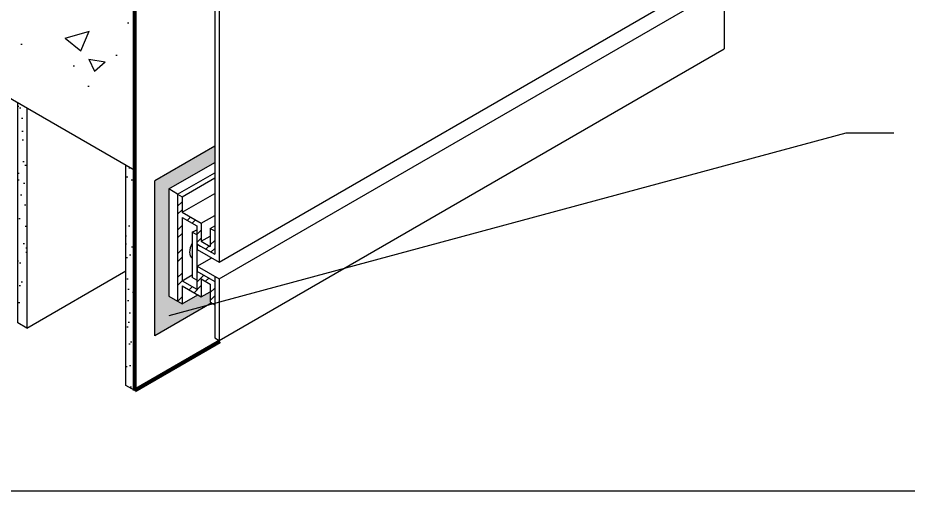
# Model space of a CAD drawing. Extents: x -64 to 51, y 0 to 66.
# Drawn here: x 11.05 to 30.92, y 35.85 to 46.4 of the extents above; entities that cross this region are included whole.
import ezdxf

# ---------------------------------------------------------------- set-up
doc = ezdxf.new("R2010")
doc.units = 0
doc.header["$LTSCALE"] = 1.5
doc.header["$MEASUREMENT"] = 0
doc.linetypes.add('DASHED', pattern=[0.75, 0.5, -0.25])
for name, color, linetype in [('CLADDING', 252, 'CONTINUOUS'), ('STRUCTURE', 252, 'CONTINUOUS'), ('TEXT', 7, 'CONTINUOUS'), ('TITLE', 7, 'CONTINUOUS'), ('TYVEK', 160, 'DASHED')]:
    doc.layers.add(name, color=color, linetype=linetype)
doc.styles.add('DETAILS', font='sanss___.ttf', dxfattribs={"height": 1})
doc.dimstyles.new('TYVEKDETAILS', dxfattribs={"dimscale": 6, "dimtxt": 1.5, "dimasz": 0.1, "dimexe": 0.75, "dimexo": 0.75, "dimgap": 0.75, "dimtad": 0, "dimtih": 1, "dimtoh": 1, "dimdec": 4, "dimzin": 0, "dimtxsty": 'DETAILS', "dimcen": 0.0625, "dimazin": 3, "dimtfac": 1, "dimtdec": 4, "dimtofl": 0, "dimtmove": 0, "dimatfit": 3, "dimtolj": 1, "dimtzin": 0})

msp = doc.modelspace()

# ---------------------------------------------------------------- hatches: boundary and pattern name
at = {"layer": 'CLADDING'}
h = msp.add_hatch(dxfattribs=at)
h.set_pattern_fill('ANSI32', color=256, style=0)
h.set_pattern_definition([(45, (44.78823, -2.93453), (-0.265165, 0.265165), []), (45, (44.965, -2.93453), (-0.265165, 0.265165), [])])
h.paths.add_polyline_path([(14.717, 42.068), (14.717, 42.414), (14.617, 42.472), (14.617, 40.079), (14.717, 40.021), (14.717, 40.425), (15.044, 40.236), (15.144, 40.178), (15.144, 40.582), (15.344, 40.466), (15.344, 40.063), (15.444, 40.005), (15.444, 40.524), (15.344, 40.582), (15.044, 40.755), (15.044, 40.553), (15.044, 40.352), (14.717, 40.54), (14.717, 41.953), (15.044, 41.764), (15.044, 41.361), (15.13, 41.311), (15.444, 41.13), (15.444, 41.649), (15.344, 41.707), (15.344, 41.303), (15.144, 41.419), (15.144, 41.822)])
at = {"layer": 'STRUCTURE', "linetype": 'CONTINUOUS'}
h = msp.add_hatch(dxfattribs=at)
h.set_pattern_fill('AR-CONC', color=256, scale=0.5, angle=330, style=0)
h.set_pattern_definition([(20, (51.4043, 5.968), (2.94895, -2.06488), [0.375, -4.125]), (325, (51.4043, 5.968), (1.27967, 3.60397), [0.3, -3.3]), (70.4514, (51.65, 5.796), (4.22862, 1.53909), [0.3187, -3.50571]), (16.184, (51.9043, 6.834), (4.2075, -3.38482), [0.5625, -6.1875]), (66.636, (52.255, 6.552), (6.4825, 1.8814), [0.47805, -5.25856]), (321.184, (51.9043, 6.834), (6.4825, 1.8814), [0.45, -4.95]), (351, (52.2124, 6.3674), (1.57814, -3.23566), [0.375, -4.125]), (296, (52.2124, 6.3674), (2.86646, 2.5317), [0.3, -3.3]), (41.4514, (52.344, 6.0978), (4.4446, -0.70396), [0.3187, -3.50571]), (7.5, (51.4043, 5.9679), (0.884888, 1.411073), [0, -3.26, 0, -3.35, 0, -3.3125]), (337.5, (51.4043, 5.9679), (2.125154, 1.05018), [0, -1.91, 0, -3.185, 0, -1.2625]), (297.5, (50.4387, 6.5254), (2.255132, -1.432222), [0, -1.25, 0, -3.9, 0, -5.175]), (287.5, (50.0057, 6.7754), (2.77553, -1.0245), [0, -1.625, 0, -2.59, 0, -3.675])])
h.paths.add_polyline_path([(13.66, 45.886), (13.66, 46.705), (12.411, 47.426), (9.202, 45.573), (12.693, 43.558), (13.66, 44.116)])
h.paths.add_polyline_path([(9.139, 49.315), (9.139, 45.609), (9.202, 45.573), (12.411, 47.426)])
h.paths.add_polyline_path([(13.66, 44.116), (12.693, 43.558), (13.022, 43.368), (13.66, 42.999)])
h = msp.add_hatch(dxfattribs=at)
h.set_pattern_fill('AR-SAND', color=256, scale=0.25, style=0)
h.set_pattern_definition([(37.5, (51.80745, 5.73517), (-0.0157483, 0.481706), [0, -0.38, 0, -0.425, 0, -0.40625]), (7.5, (51.80745, 5.7352), (0.442444, 0.7055365), [0, -0.205, 0, -0.3425, 0, -0.13125]), (327.5, (51.49995, 5.73517), (0.7785355, 0.0014148), [0, -0.125, 0, -0.45, 0, -0.5875]), (317.5, (51.49995, 5.7352), (0.751532, 0.219419), [0, -0.0625, 0, -0.295, 0, -0.3375])])
h.paths.add_polyline_path([(11.253, 42.261), (11.052, 42.145), (11.051, 39.597), (11.253, 39.481)])
h.paths.add_polyline_path([(11.253, 44.389), (11.053, 44.504), (11.052, 42.145), (11.253, 42.261)])
msp.add_hatch(color=256, dxfattribs=at).paths.add_polyline_path([(15.444, 43.18), (15.444, 43.541), (14.105, 42.768), (14.105, 39.307), (15.379, 40.043), (15.344, 40.063), (15.344, 40.294), (15.144, 40.178), (15.066, 40.223), (14.717, 40.021), (14.417, 40.195), (14.417, 42.587)])
h = msp.add_hatch(dxfattribs=at)
h.set_pattern_fill('AR-SAND', color=256, scale=0.25, style=0)
h.set_pattern_definition([(37.5, (51.40434, 5.9679), (-0.0157483, 0.481706), [0, -0.38, 0, -0.425, 0, -0.40625]), (7.5, (51.40434, 5.9679), (0.442444, 0.7055365), [0, -0.205, 0, -0.3425, 0, -0.13125]), (327.5, (51.09684, 5.9679), (0.7785355, 0.0014148), [0, -0.125, 0, -0.45, 0, -0.5875]), (317.5, (51.09684, 5.9679), (0.751532, 0.219419), [0, -0.0625, 0, -0.295, 0, -0.3375])])
h.paths.add_polyline_path([(13.66, 38.966), (13.66, 42.999), (13.464, 43.112), (13.461, 38.206), (13.66, 38.091)])

# ---------------------------------------------------------------- linework, layer by layer
at = {"layer": 'CLADDING'}
for p, q in [((15.444, 48.927), (15.444, 41.13)), ((15.544, 48.869), (15.544, 40.957)), ((15.544, 40.957), (26.809, 47.461)), ((15.544, 40.582), (26.809, 47.086)), ((26.809, 47.086), (26.809, 45.709)), ((15.544, 39.206), (26.809, 45.709)), ((14.417, 42.587), (15.444, 43.18)), ((14.617, 42.472), (15.444, 42.949)), ((14.717, 42.414), (15.444, 42.834)), ((14.617, 42.472), (14.417, 42.587)), ((14.417, 42.587), (14.417, 40.195)), ((14.617, 42.472), (14.617, 40.079)), ((14.617, 42.472), (14.717, 42.414)), ((14.717, 42.068), (15.444, 42.488)), ((14.717, 42.414), (14.717, 42.068)), ((14.717, 42.068), (15.144, 41.822)), ((14.717, 41.953), (15.044, 41.764)), ((14.717, 41.953), (14.717, 40.54)), ((15.144, 41.822), (15.444, 41.995)), ((15.044, 41.764), (15.044, 41.361)), ((15.144, 41.822), (15.144, 41.419)), ((15.344, 41.707), (15.444, 41.764)), ((14.944, 41.62), (15.044, 41.678)), ((14.944, 41.62), (14.944, 40.611)), ((15.044, 41.563), (14.944, 41.62)), ((15.044, 41.563), (15.044, 40.553)), ((15.144, 41.419), (15.344, 41.534)), ((15.344, 41.707), (15.344, 41.303)), ((15.344, 41.707), (15.444, 41.649)), ((15.044, 41.361), (15.13, 41.311)), ((15.056, 41.354), (15.056, 41.239)), ((15.144, 41.419), (15.344, 41.303)), ((15.056, 41.239), (15.544, 40.957)), ((15.13, 41.311), (15.444, 41.13)), ((15.056, 40.864), (15.38, 41.051)), ((15.044, 40.755), (15.044, 40.352)), ((15.044, 40.755), (15.344, 40.582)), ((15.056, 40.864), (15.544, 40.582)), ((15.056, 40.864), (15.056, 40.748)), ((14.717, 40.54), (14.944, 40.671)), ((14.717, 40.54), (15.044, 40.352)), ((15.044, 40.553), (14.944, 40.611)), ((15.144, 40.582), (15.344, 40.466)), ((15.144, 40.582), (15.144, 40.178)), ((15.344, 40.582), (15.444, 40.524)), ((15.444, 40.64), (15.444, 39.263)), ((15.444, 40.524), (15.444, 40.005)), ((15.544, 40.582), (15.544, 39.206)), ((14.717, 40.425), (14.717, 40.021)), ((14.717, 40.425), (15.144, 40.178)), ((15.344, 40.466), (15.344, 40.063)), ((14.417, 40.195), (14.717, 40.021)), ((14.717, 40.021), (15.066, 40.223)), ((15.066, 40.223), (15.144, 40.178)), ((15.144, 40.178), (15.344, 40.294)), ((15.344, 40.063), (15.444, 40.005)), ((15.444, 39.263), (15.544, 39.206))]:
    msp.add_line(p, q, dxfattribs=at)
msp.add_ellipse((15.082, 41.291), major_axis=(-0.142, -0.245), ratio=0.57735, start_param=4.689529, end_param=6.306045, dxfattribs=at)
at = {"layer": 'STRUCTURE'}
for p, q in [((13.66, 46.705), (13.66, 45.886)), ((13.66, 45.886), (13.66, 42.999)), ((13.66, 42.999), (9.139, 45.609)), ((11.051, 39.597), (11.053, 44.504)), ((11.253, 44.389), (11.253, 39.481)), ((13.461, 38.206), (13.464, 43.112)), ((13.66, 42.999), (13.66, 38.091)), ((11.253, 39.481), (13.463, 40.757)), ((11.253, 39.481), (11.051, 39.597)), ((13.66, 38.091), (13.461, 38.206))]:
    msp.add_line(p, q, dxfattribs=at)
at = {"layer": 'STRUCTURE', "linetype": 'CONTINUOUS'}
for p, q in [((15.444, 43.902), (15.444, 43.18)), ((13.66, 38.091), (15.544, 39.179))]:
    msp.add_line(p, q, dxfattribs=at)
at = {"layer": 'STRUCTURE', "color": 7}
for p, q in [((15.444, 43.541), (14.105, 42.768)), ((14.105, 39.307), (14.105, 42.768)), ((15.379, 40.043), (14.105, 39.307)), ((15.444, 40.005), (15.444, 39.719))]:
    msp.add_line(p, q, dxfattribs=at)
at = {"layer": 'TITLE', "linetype": 'CONTINUOUS'}
msp.add_line((49.5, 35.845), (1.5, 35.845), dxfattribs=at)
at = {"layer": 'TYVEK', "const_width": 0.09}
for points in [[(13.66, 38.091), (13.66, 49.568)], [(15.561, 39.189), (13.66, 38.091)]]:
    msp.add_lwpolyline(points, dxfattribs=at)

# ---------------------------------------------------------------- leaders
at = {"layer": 'TEXT'}
msp.add_leader([(14.431, 39.764), (29.532, 43.84), (30.598, 43.84)], dimstyle='TYVEKDETAILS', override={"dimgap": 0.75, "dimtad": 0, "dimfxl": 3}, dxfattribs=at)

doc.saveas('drawing.dxf')
